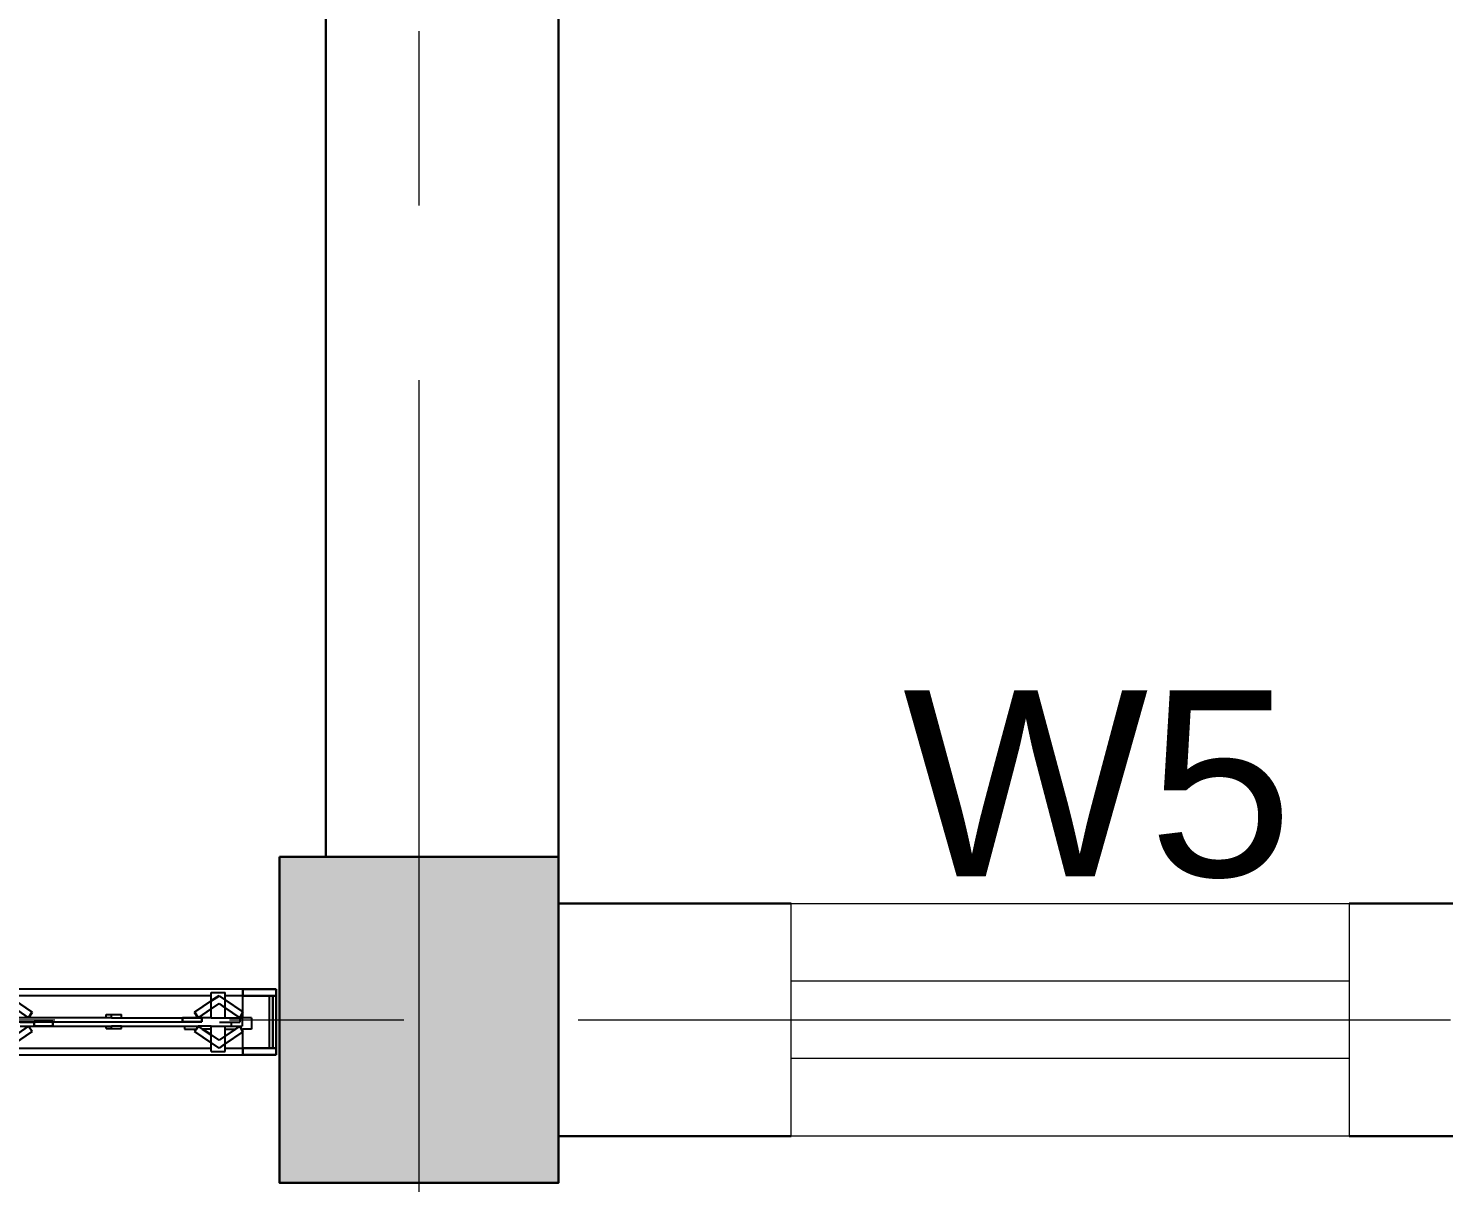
# Model space of a CAD drawing. Header units: inches. Extents: x -6800 to 96653, y -25814 to 17379.
# Drawn here: x 86768.9 to 86829.8, y -13047.6 to -12998 of the extents above; entities that cross this region are included whole.
import ezdxf

# ---------------------------------------------------------------- set-up
doc = ezdxf.new("R2010")
doc.units = ezdxf.units.IN
doc.header["$MEASUREMENT"] = 0
doc.header["$PDMODE"] = 34
doc.linetypes.add('CENTER', pattern=[2, 1.25, -0.25, 0.25, -0.25])
doc.layers.add('A-Windows', color=7, linetype='Continuous')
for name, color, linetype, lineweight in [('Cent line', 54, 'CENTER', 9), ('Column', 101, 'Continuous', 30), ('Cut', 6, 'Continuous', 30), ('dimension', 50, 'Continuous', 20), ('dimension @ 1', 50, 'Continuous', 20), ('Wall', 90, 'Continuous', 30), ('Window', 140, 'Continuous', 13)]:
    doc.layers.add(name, color=color, linetype=linetype, lineweight=lineweight)
doc.styles.get("Standard").update_dxf_attribs({"font": 'arial.ttf'})
doc.dimstyles.get("Standard").update_dxf_attribs({"dimtxt": 7, "dimasz": 4, "dimexe": 2, "dimexo": 2, "dimgap": 2, "dimtad": 1, "dimdec": 0, "dimzin": 0, "dimdsep": 46, "dimlunit": 4, "dimtxsty": 'Standard', "dimblk": 'ARCHTICK', "dimcen": 0.25, "dimclrd": 256, "dimclre": 256, "dimclrt": 256, "dimadec": 0, "dimazin": 0, "dimtfac": 1, "dimtdec": 0, "dimtofl": 0, "dimtmove": 0, "dimatfit": 3, "dimfxl": 1, "dimfxlon": 1, "dimtolj": 1, "dimtzin": 0, "dimlwd": -1, "dimlwe": -1, "dimarcsym": 1})

# ---------------------------------------------------------------- blocks, each defined once
blk = doc.blocks.new('colarch')
at = {"layer": 'Column'}
h = blk.add_hatch(color=256, dxfattribs=at)
h.dxf.hatch_style = 1
h.paths.add_polyline_path([(-6740.217, 498.655), (-6728.217, 498.655), (-6728.217, 512.655), (-6740.217, 512.655)])
blk.add_lwpolyline([(-6740.217, 512.655), (-6728.217, 512.655), (-6728.217, 498.655), (-6740.217, 498.655)], close=True, dxfattribs=at)
blk = doc.blocks.new('Collapsible Gate pl')
for p, q in [((83.609, 8.527), (5.709, 8.527)), ((82.652, 8.327), (76.701, 8.327)), ((82.652, 8.327), (82.652, 8.427)), ((82.652, 8.427), (83.072, 8.427)), ((82.652, 8.168), (82.652, 8.327)), ((82.652, 7.928), (82.652, 8.168)), ((83.072, 8.327), (83.072, 8.427)), ((83.072, 8.201), (83.072, 8.327)), ((83.609, 8.327), (83.072, 8.327)), ((83.072, 7.961), (83.072, 8.201)), ((83.609, 7.836), (83.609, 8.327)), ((84.409, 6.744), (84.409, 8.327)), ((79.483, 7.661), (79.483, 7.761)), ((79.483, 7.761), (79.639, 7.761)), ((79.639, 7.661), (79.639, 7.761)), ((79.639, 7.761), (79.945, 7.761)), ((79.945, 7.661), (79.945, 7.761)), ((82.652, 7.661), (82.652, 7.928)), ((83.072, 7.661), (83.072, 7.961)), ((83.609, 7.659), (83.609, 7.807)), ((77.142, 7.661), (76.701, 7.661)), ((76.701, 7.541), (77.305, 7.541)), ((76.883, 7.531), (77.305, 7.531)), ((76.883, 7.411), (77.142, 7.411)), ((79.483, 7.661), (77.142, 7.661)), ((77.142, 7.411), (77.305, 7.411)), ((77.877, 7.541), (81.786, 7.541)), ((77.877, 7.411), (79.483, 7.411)), ((79.639, 7.661), (79.483, 7.661)), ((79.483, 7.334), (79.483, 7.411)), ((79.483, 7.411), (79.639, 7.411)), ((79.483, 7.334), (79.639, 7.334)), ((79.639, 7.661), (79.945, 7.661)), ((79.639, 7.334), (79.639, 7.411)), ((79.945, 7.411), (79.639, 7.411)), ((79.639, 7.334), (79.945, 7.334)), ((79.945, 7.661), (81.786, 7.661)), ((79.945, 7.334), (79.945, 7.411)), ((79.945, 7.411), (81.846, 7.411)), ((81.846, 7.411), (81.846, 7.321)), ((81.846, 7.411), (82.26, 7.411)), ((81.846, 7.321), (82.202, 7.321)), ((82.652, 7.411), (82.26, 7.411)), ((82.652, 7.661), (82.365, 7.661)), ((82.652, 7.321), (82.392, 7.321)), ((82.652, 7.661), (82.897, 7.661)), ((82.652, 7.321), (82.652, 7.411)), ((82.652, 7.411), (83.072, 7.411)), ((82.652, 7.144), (82.652, 7.321)), ((82.897, 7.661), (83.072, 7.661)), ((82.897, 7.531), (83.254, 7.531)), ((83.072, 7.661), (83.513, 7.661)), ((83.072, 7.411), (83.254, 7.411)), ((83.072, 7.321), (83.072, 7.411)), ((83.072, 7.111), (83.072, 7.321)), ((83.072, 7.321), (83.381, 7.321)), ((83.254, 7.531), (83.254, 7.411)), ((83.254, 7.531), (83.513, 7.531)), ((83.254, 7.411), (83.513, 7.411)), ((83.513, 7.661), (83.513, 7.531)), ((83.513, 7.661), (83.587, 7.661)), ((83.513, 7.411), (83.587, 7.411)), ((83.571, 7.321), (83.609, 7.321)), ((83.589, 7.661), (83.587, 7.661)), ((83.587, 7.661), (83.587, 7.411)), ((83.589, 7.411), (83.587, 7.411)), ((83.589, 7.661), (83.589, 7.659)), ((83.609, 7.659), (83.589, 7.659)), ((83.589, 7.659), (83.589, 7.411)), ((83.871, 7.659), (83.609, 7.659)), ((83.609, 7.264), (83.609, 7.321)), ((83.871, 7.321), (83.609, 7.321)), ((83.871, 7.659), (83.871, 7.321)), ((82.652, 6.904), (82.652, 7.144)), ((82.652, 6.744), (82.652, 6.904)), ((83.072, 6.87), (83.072, 7.111)), ((83.072, 6.744), (83.072, 6.87)), ((83.609, 6.744), (83.609, 7.236)), ((5.709, 6.544), (83.609, 6.544)), ((76.701, 6.744), (82.652, 6.744)), ((82.652, 6.644), (82.652, 6.744)), ((82.652, 6.644), (83.072, 6.644)), ((83.072, 6.644), (83.072, 6.744)), ((83.072, 6.744), (83.609, 6.744))]:
    blk.add_line(p, q)
at = {"layer": 'Cut'}
for p, q in [((76.701, 8.201), (77.251, 7.827)), ((82.652, 8.168), (82.151, 7.827)), ((82.652, 8.168), (82.887, 8.327)), ((82.887, 8.327), (83.072, 8.201)), ((83.072, 8.201), (83.609, 7.836)), ((84.609, 8.527), (83.609, 8.527)), ((83.609, 8.327), (83.609, 8.527)), ((84.409, 8.327), (83.609, 8.327)), ((84.509, 8.327), (84.409, 8.327)), ((84.509, 6.744), (84.509, 8.327)), ((84.509, 8.327), (84.609, 8.327)), ((84.609, 8.527), (84.609, 8.327)), ((84.609, 6.744), (84.609, 8.327)), ((77.142, 7.661), (76.701, 7.961)), ((77.251, 7.827), (77.142, 7.661)), ((82.26, 7.661), (82.151, 7.827)), ((82.652, 7.928), (82.26, 7.661)), ((82.887, 8.087), (82.652, 7.928)), ((83.072, 7.961), (82.887, 8.087)), ((83.513, 7.661), (83.072, 7.961)), ((83.609, 7.836), (83.513, 7.661)), ((76.701, 7.111), (77.142, 7.411)), ((77.142, 7.411), (77.251, 7.244)), ((77.877, 7.541), (77.305, 7.541)), ((77.305, 7.541), (77.305, 7.531)), ((77.305, 7.531), (77.305, 7.411)), ((77.877, 7.411), (77.305, 7.411)), ((77.877, 7.411), (77.877, 7.541)), ((81.786, 7.541), (81.786, 7.661)), ((81.786, 7.661), (82.26, 7.661)), ((82.365, 7.541), (81.786, 7.541)), ((82.151, 7.244), (82.202, 7.321)), ((82.202, 7.321), (82.26, 7.411)), ((82.365, 7.661), (82.26, 7.661)), ((82.26, 7.411), (82.392, 7.321)), ((82.365, 7.661), (82.365, 7.541)), ((82.392, 7.321), (82.652, 7.144)), ((83.072, 7.111), (83.381, 7.321)), ((83.381, 7.321), (83.513, 7.411)), ((83.513, 7.411), (83.609, 7.236)), ((76.701, 6.87), (77.251, 7.244)), ((82.652, 6.904), (82.151, 7.244)), ((82.652, 7.144), (82.887, 6.985)), ((82.887, 6.744), (82.652, 6.904)), ((82.887, 6.985), (83.072, 7.111)), ((83.072, 6.87), (82.887, 6.744)), ((83.072, 6.87), (83.609, 7.236)), ((84.409, 6.744), (83.609, 6.744)), ((83.609, 6.544), (83.609, 6.744)), ((84.609, 6.544), (83.609, 6.544)), ((84.409, 6.744), (84.509, 6.744)), ((84.609, 6.744), (84.509, 6.744)), ((84.609, 6.744), (84.609, 6.544))]:
    blk.add_line(p, q, dxfattribs=at)
blk = doc.blocks.new('_ArchTick')
at = {"color": 0, "linetype": 'ByBlock', "const_width": 0.15}
blk.add_lwpolyline([(-0.5, -0.5), (0.5, 0.5)], dxfattribs=at)
blk = doc.blocks.new('*D2112')
at = {"layer": 'Defpoints', "color": 0, "transparency": 16777216}
for p in [(86611.735, -13045.566), (87838.735, -13045.566), (87838.735, -13161.608)]:
    blk.add_point(p, dxfattribs=at)
at = {"layer": 'dimension', "transparency": 16777216}
for p, q in [((86611.735, -13160.358), (86611.735, -13163.608)), ((87838.735, -13160.358), (87838.735, -13163.608)), ((86611.735, -13161.608), (87838.735, -13161.608))]:
    blk.add_line(p, q, dxfattribs=at)
at = {"layer": 'dimension', "transparency": 16777216, "xscale": 4, "yscale": 4, "zscale": 4, "rotation": 180}
blk.add_blockref('_ArchTick', (86611.735, -13161.608), dxfattribs=at)
at = {"layer": 'dimension', "transparency": 16777216, "xscale": 4, "yscale": 4, "zscale": 4}
blk.add_blockref('_ArchTick', (87838.735, -13161.608), dxfattribs=at)
at = {"layer": 'dimension', "transparency": 16777216, "insert": (87225.235, -13153.988), "char_height": 11, "attachment_point": 5}
blk.add_mtext('\\A1;102\'-3"', dxfattribs=at)

msp = doc.modelspace()

# ---------------------------------------------------------------- linework, layer by layer
at = {"layer": 'Cent line', "ltscale": 30, "transparency": 33554643}
for p, q in [((86785.735, -12713.077), (86785.735, -13197.183)), ((86552.584, -13040.566), (87921.027, -13040.566))]:
    msp.add_line(p, q, dxfattribs=at)
at = {"layer": 'Wall', "transparency": 33554651}
for p, q in [((86791.735, -13033.566), (86791.735, -12769.566)), ((86781.735, -13033.566), (86781.735, -12783.566)), ((86801.735, -13035.566), (86791.735, -13035.566)), ((86836.735, -13035.566), (86825.735, -13035.566)), ((86801.735, -13045.566), (86791.735, -13045.566)), ((86836.735, -13045.566), (86825.735, -13045.566))]:
    msp.add_line(p, q, dxfattribs=at)
at = {"layer": 'Window', "transparency": 33554651}
for p, q in [((86825.735, -13038.899), (86801.735, -13038.899)), ((86825.735, -13042.233), (86801.735, -13042.233))]:
    msp.add_line(p, q, dxfattribs=at)
msp.add_lwpolyline([(86801.735, -13035.566), (86825.735, -13035.566), (86825.735, -13045.566), (86801.735, -13045.566)], close=True, dxfattribs=at)

# ---------------------------------------------------------------- block references
at = {"transparency": 33554651, "xscale": 1.425, "yscale": 1.425, "zscale": 1.425}
msp.add_blockref('Collapsible Gate pl', (86659.025, -13051.396), dxfattribs=at)
at = {"layer": 'Wall', "transparency": 33554651}
msp.add_blockref('colarch', (93519.952, -13546.221), dxfattribs=at)

# ---------------------------------------------------------------- texts
at = {"layer": 'A-Windows', "ltscale": 10, "transparency": 33554687, "insert": (86806.543, -13026.403), "char_height": 8, "width": 30.44974, "attachment_point": 1}
msp.add_mtext('W5', dxfattribs=at)

# ---------------------------------------------------------------- dimensions: what is measured, and where the dimension line sits
at = {"layer": 'dimension @ 1', "transparency": 33554651}
dim = msp.add_linear_dim(base=(87838.735, -13161.608), p1=(86611.735, -13045.566), p2=(87838.735, -13045.566), dimstyle='Standard', override={"dimscale": 1, "dimtxt": 11, "dimtix": 0, "dimtofl": 0, "dimtmove": 0, "dimatfit": 3, "dimfxl": 1.25}, dxfattribs=at)
dim.commit()
dim.dimension.update_dxf_attribs({"geometry": '*D2112', "text_midpoint": (87225.235, -13153.988)})

doc.saveas('drawing.dxf')
